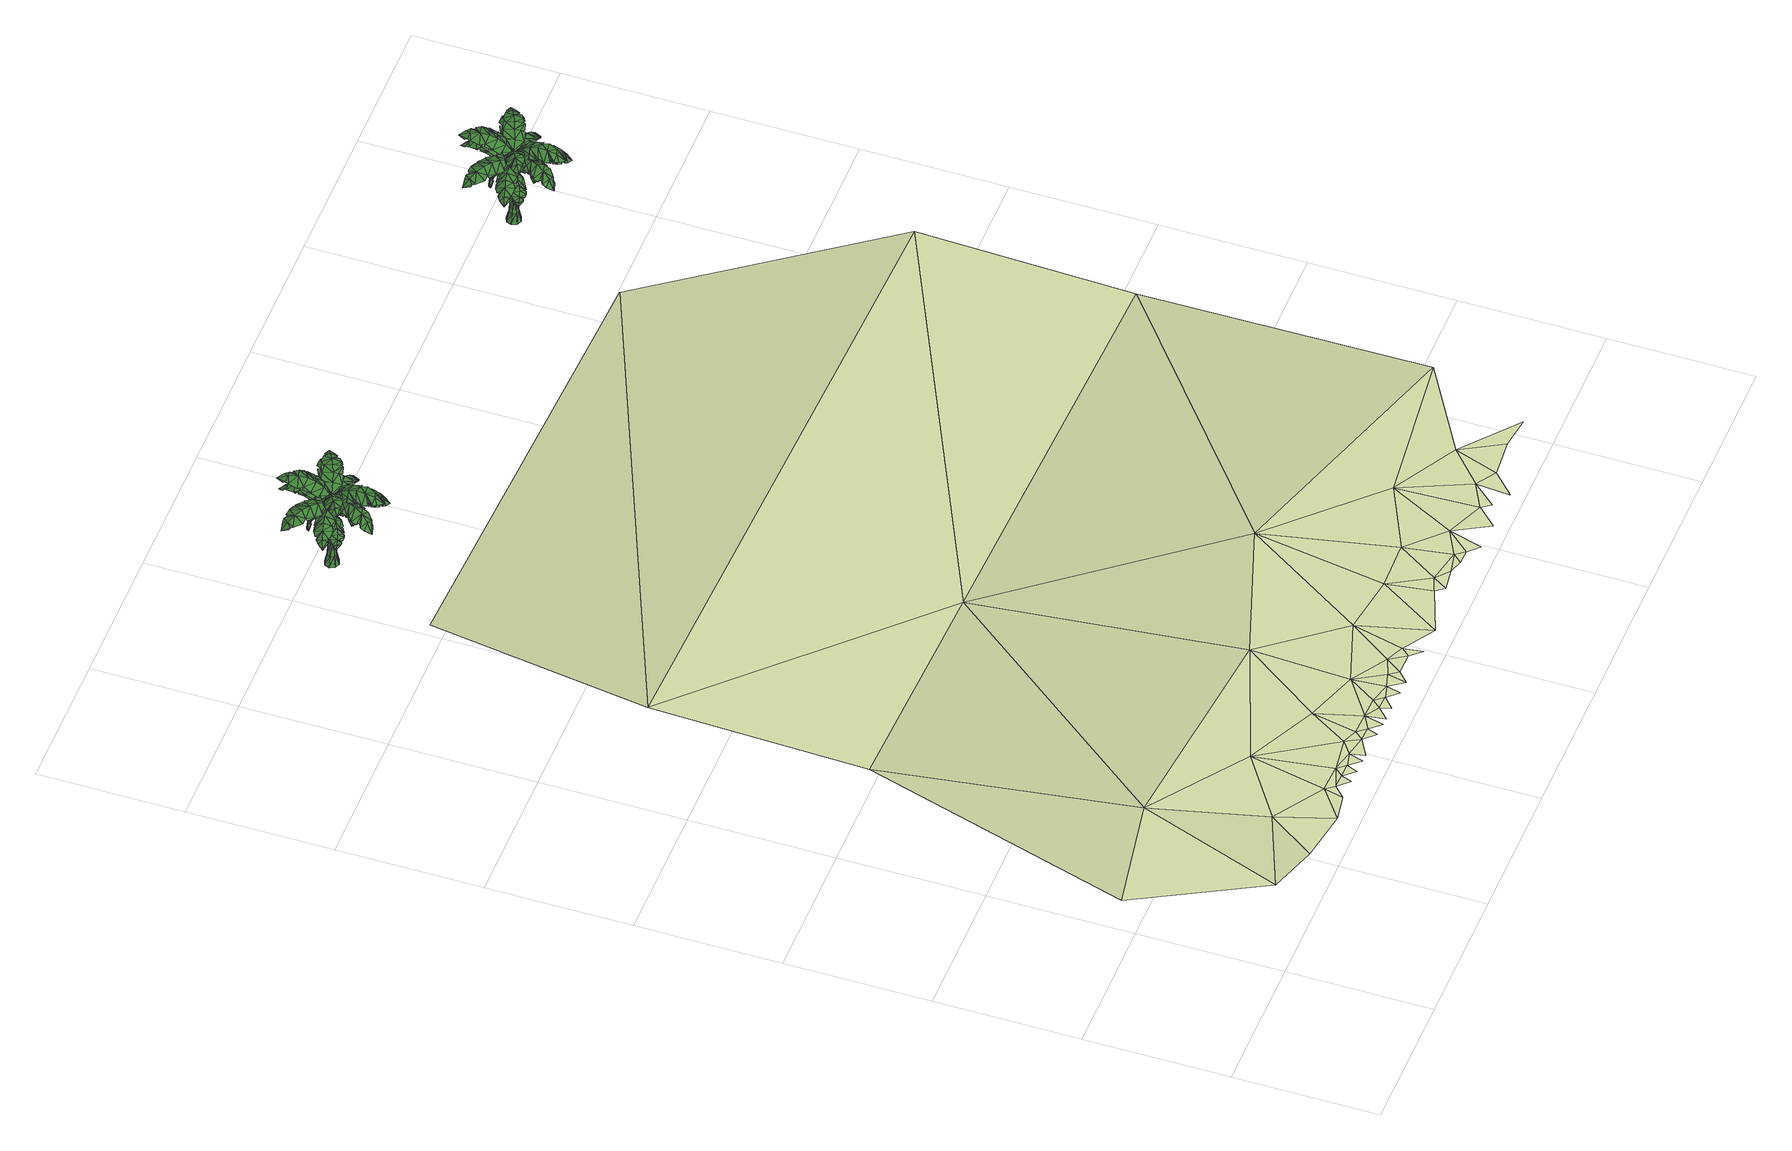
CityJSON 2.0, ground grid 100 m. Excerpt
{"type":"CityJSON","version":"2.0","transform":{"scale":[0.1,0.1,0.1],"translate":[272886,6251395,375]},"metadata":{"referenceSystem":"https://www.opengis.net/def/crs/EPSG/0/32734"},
"CityObjects":{
"tree1":{"type":"SolitaryVegetationObject","attributes":{"height":1.9,"width":0.15,"group":"standard","type":"palm","footprint":[263500.58,6242658.94],"ground_height":24.47},"geometry":[{"type":"MultiSurface","lod":"2","boundaries":[[[0,1,2]],[[2,3,4]],[[5,6,7]],[[8,0,9]],[[10,0,2]],[[9,11,5]],[[12,13,14]],[[14,15,16]],[[17,18,19]],[[20,12,21]],[[22,12,14]],[[21,23,17]],[[24,25,26]],[[26,27,28]],[[29,30,31]],[[32,24,33]],[[34,24,26]],[[33,35,29]],[[36,37,38]],[[39,40,41]],[[40,39,42]],[[43,44,45]],[[44,43,46]],[[47,48,49]],[[48,47,50]],[[51,52,53]],[[52,51,54]],[[55,56,57]],[[56,55,58]],[[59,60,61]],[[60,59,62]],[[63,64,65]],[[37,36,66]],[[64,63,67]],[[68,36,69]],[[40,70,71]],[[36,68,72]],[[73,64,74]],[[75,60,76]],[[64,73,77]],[[78,56,79]],[[60,75,80]],[[81,52,82]],[[56,78,83]],[[84,48,85]],[[52,81,86]],[[87,44,88]],[[48,84,89]],[[70,40,90]],[[44,87,91]],[[92,93,94]],[[94,95,96]],[[97,98,99]],[[100,92,101]],[[102,92,94]],[[101,103,97]],[[104,105,106]],[[106,107,108]],[[109,110,111]],[[112,104,113]],[[114,104,106]],[[113,115,109]],[[116,117,118]],[[118,119,120]],[[121,122,123]],[[124,116,125]],[[126,116,118]],[[125,127,121]],[[128,129,130]],[[130,131,132]],[[133,134,135]],[[136,128,137]],[[138,128,130]],[[137,139,133]],[[140,141,142]],[[142,143,144]],[[145,146,147]],[[148,140,149]],[[150,140,142]],[[149,151,145]],[[152,153,154]],[[154,155,156]],[[157,158,159]],[[160,152,161]],[[162,152,154]],[[161,163,157]],[[164,165,166]],[[166,167,168]],[[169,170,171]],[[172,164,173]],[[174,164,166]],[[173,175,169]],[[176,177,178]],[[178,179,180]],[[181,182,183]],[[184,176,185]],[[186,176,178]],[[185,187,181]],[[188,189,190]],[[190,191,192]],[[193,194,195]],[[196,188,197]],[[198,188,190]],[[197,199,193]],[[200,201,202]],[[201,203,204]],[[205,206,207]],[[208,209,200]],[[210,201,200]],[[209,205,211]],[[212,213,214]],[[213,215,216]],[[217,218,219]],[[220,221,212]],[[222,213,212]],[[221,217,223]],[[224,225,226]],[[225,227,228]],[[229,230,231]],[[232,233,224]],[[234,225,224]],[[233,229,235]],[[10,2,236]],[[10,236,237]],[[236,2,4]],[[236,4,238]],[[5,11,239]],[[5,239,240]],[[8,241,1]],[[8,1,0]],[[10,242,243]],[[10,243,0]],[[5,7,8]],[[5,8,9]],[[244,245,11]],[[244,11,9]],[[5,240,246]],[[5,246,247]],[[247,248,6]],[[247,6,5]],[[249,250,248]],[[249,248,247]],[[247,246,251]],[[247,251,249]],[[244,9,0]],[[244,0,243]],[[4,3,252]],[[4,252,253]],[[2,1,254]],[[2,254,3]],[[22,14,255]],[[22,255,256]],[[255,14,16]],[[255,16,257]],[[17,23,258]],[[17,258,259]],[[20,260,13]],[[20,13,12]],[[22,261,262]],[[22,262,12]],[[17,19,20]],[[17,20,21]],[[263,264,23]],[[263,23,21]],[[17,259,265]],[[17,265,266]],[[266,267,18]],[[266,18,17]],[[268,269,267]],[[268,267,266]],[[266,265,270]],[[266,270,268]],[[263,21,12]],[[263,12,262]],[[16,15,271]],[[16,271,272]],[[14,13,273]],[[14,273,15]],[[34,26,274]],[[34,274,275]],[[274,26,28]],[[274,28,276]],[[29,35,277]],[[29,277,278]],[[32,279,25]],[[32,25,24]],[[34,280,281]],[[34,281,24]],[[29,31,32]],[[29,32,33]],[[282,283,35]],[[282,35,33]],[[29,278,284]],[[29,284,285]],[[285,286,30]],[[285,30,29]],[[287,288,286]],[[287,286,285]],[[285,284,289]],[[285,289,287]],[[282,33,24]],[[282,24,281]],[[28,27,290]],[[28,290,291]],[[26,25,292]],[[26,292,27]],[[293,294,295]],[[293,295,296]],[[294,297,298]],[[294,298,295]],[[297,299,300]],[[297,300,298]],[[299,301,302]],[[299,302,300]],[[301,303,304]],[[301,304,302]],[[303,305,306]],[[303,306,304]],[[305,307,308]],[[305,308,306]],[[307,293,296]],[[307,296,308]],[[309,310,311]],[[309,311,312]],[[310,313,314]],[[310,314,311]],[[313,315,316]],[[313,316,314]],[[315,317,318]],[[315,318,316]],[[317,319,320]],[[317,320,318]],[[319,321,322]],[[319,322,320]],[[321,323,324]],[[321,324,322]],[[323,309,312]],[[323,312,324]],[[41,38,37]],[[41,37,39]],[[45,42,39]],[[45,39,43]],[[49,46,43]],[[49,43,47]],[[53,50,47]],[[53,47,51]],[[57,54,51]],[[57,51,55]],[[61,58,55]],[[61,55,59]],[[65,62,59]],[[65,59,63]],[[63,37,66]],[[63,66,67]],[[325,70,87]],[[325,87,84]],[[325,84,81]],[[325,81,78]],[[325,78,75]],[[325,75,73]],[[325,73,68]],[[325,68,70]],[[314,43,39]],[[314,39,311]],[[316,47,43]],[[316,43,314]],[[318,51,47]],[[318,47,316]],[[320,55,51]],[[320,51,318]],[[322,59,55]],[[322,55,320]],[[324,63,59]],[[324,59,322]],[[312,37,63]],[[312,63,324]],[[311,39,37]],[[311,37,312]],[[71,69,36]],[[71,36,40]],[[64,36,72]],[[64,72,74]],[[77,76,60]],[[77,60,64]],[[80,79,56]],[[80,56,60]],[[83,82,52]],[[83,52,56]],[[86,85,48]],[[86,48,52]],[[89,88,44]],[[89,44,48]],[[91,90,40]],[[91,40,44]],[[40,36,38]],[[40,38,41]],[[44,40,42]],[[44,42,45]],[[48,44,46]],[[48,46,49]],[[52,48,50]],[[52,50,53]],[[56,52,54]],[[56,54,57]],[[60,56,58]],[[60,58,61]],[[64,60,62]],[[64,62,65]],[[36,64,67]],[[36,67,66]],[[70,68,69]],[[70,69,71]],[[68,73,74]],[[68,74,72]],[[73,75,76]],[[73,76,77]],[[75,78,79]],[[75,79,80]],[[78,81,82]],[[78,82,83]],[[81,84,85]],[[81,85,86]],[[84,87,88]],[[84,88,89]],[[87,70,90]],[[87,90,91]],[[296,295,310]],[[296,310,309]],[[295,298,313]],[[295,313,310]],[[298,300,315]],[[298,315,313]],[[300,302,317]],[[300,317,315]],[[302,304,319]],[[302,319,317]],[[304,306,321]],[[304,321,319]],[[306,308,323]],[[306,323,321]],[[308,296,309]],[[308,309,323]],[[102,94,326]],[[102,326,327]],[[326,94,96]],[[326,96,328]],[[97,103,329]],[[97,329,330]],[[100,331,93]],[[100,93,92]],[[102,332,333]],[[102,333,92]],[[97,99,100]],[[97,100,101]],[[334,335,103]],[[334,103,101]],[[97,330,336]],[[97,336,337]],[[337,338,98]],[[337,98,97]],[[339,340,338]],[[339,338,337]],[[337,336,341]],[[337,341,339]],[[334,101,92]],[[334,92,333]],[[96,95,342]],[[96,342,343]],[[94,93,344]],[[94,344,95]],[[114,106,345]],[[114,345,346]],[[345,106,108]],[[345,108,347]],[[109,115,348]],[[109,348,349]],[[112,350,105]],[[112,105,104]],[[114,351,352]],[[114,352,104]],[[109,111,112]],[[109,112,113]],[[353,354,115]],[[353,115,113]],[[109,349,355]],[[109,355,356]],[[356,357,110]],[[356,110,109]],[[358,359,357]],[[358,357,356]],[[356,355,360]],[[356,360,358]],[[353,113,104]],[[353,104,352]],[[108,107,361]],[[108,361,362]],[[106,105,363]],[[106,363,107]],[[126,118,364]],[[126,364,365]],[[364,118,120]],[[364,120,366]],[[121,127,367]],[[121,367,368]],[[124,369,117]],[[124,117,116]],[[126,370,371]],[[126,371,116]],[[121,123,124]],[[121,124,125]],[[372,373,127]],[[372,127,125]],[[121,368,374]],[[121,374,375]],[[375,376,122]],[[375,122,121]],[[377,378,376]],[[377,376,375]],[[375,374,379]],[[375,379,377]],[[372,125,116]],[[372,116,371]],[[120,119,380]],[[120,380,381]],[[118,117,382]],[[118,382,119]],[[138,130,383]],[[138,383,384]],[[383,130,132]],[[383,132,385]],[[133,139,386]],[[133,386,387]],[[136,388,129]],[[136,129,128]],[[138,389,390]],[[138,390,128]],[[133,135,136]],[[133,136,137]],[[391,392,139]],[[391,139,137]],[[133,387,393]],[[133,393,394]],[[394,395,134]],[[394,134,133]],[[396,397,395]],[[396,395,394]],[[394,393,398]],[[394,398,396]],[[391,137,128]],[[391,128,390]],[[132,131,399]],[[132,399,400]],[[130,129,401]],[[130,401,131]],[[150,142,402]],[[150,402,403]],[[402,142,144]],[[402,144,404]],[[145,151,405]],[[145,405,406]],[[148,407,141]],[[148,141,140]],[[150,408,409]],[[150,409,140]],[[145,147,148]],[[145,148,149]],[[410,411,151]],[[410,151,149]],[[145,406,412]],[[145,412,413]],[[413,414,146]],[[413,146,145]],[[415,416,414]],[[415,414,413]],[[413,412,417]],[[413,417,415]],[[410,149,140]],[[410,140,409]],[[144,143,418]],[[144,418,419]],[[142,141,420]],[[142,420,143]],[[162,154,421]],[[162,421,422]],[[421,154,156]],[[421,156,423]],[[157,163,424]],[[157,424,425]],[[160,426,153]],[[160,153,152]],[[162,427,428]],[[162,428,152]],[[157,159,160]],[[157,160,161]],[[429,430,163]],[[429,163,161]],[[157,425,431]],[[157,431,432]],[[432,433,158]],[[432,158,157]],[[434,435,433]],[[434,433,432]],[[432,431,436]],[[432,436,434]],[[429,161,152]],[[429,152,428]],[[156,155,437]],[[156,437,438]],[[154,153,439]],[[154,439,155]],[[174,166,440]],[[174,440,441]],[[440,166,168]],[[440,168,442]],[[169,175,443]],[[169,443,444]],[[172,445,165]],[[172,165,164]],[[174,446,447]],[[174,447,164]],[[169,171,172]],[[169,172,173]],[[448,449,175]],[[448,175,173]],[[169,444,450]],[[169,450,451]],[[451,452,170]],[[451,170,169]],[[453,454,452]],[[453,452,451]],[[451,450,455]],[[451,455,453]],[[448,173,164]],[[448,164,447]],[[168,167,456]],[[168,456,457]],[[166,165,458]],[[166,458,167]],[[186,178,459]],[[186,459,460]],[[459,178,180]],[[459,180,461]],[[181,187,462]],[[181,462,463]],[[184,464,177]],[[184,177,176]],[[186,465,466]],[[186,466,176]],[[181,183,184]],[[181,184,185]],[[467,468,187]],[[467,187,185]],[[181,463,469]],[[181,469,470]],[[470,471,182]],[[470,182,181]],[[472,473,471]],[[472,471,470]],[[470,469,474]],[[470,474,472]],[[467,185,176]],[[467,176,466]],[[180,179,475]],[[180,475,476]],[[178,177,477]],[[178,477,179]],[[198,190,478]],[[198,478,479]],[[478,190,192]],[[478,192,480]],[[193,199,481]],[[193,481,482]],[[196,483,189]],[[196,189,188]],[[198,484,485]],[[198,485,188]],[[193,195,196]],[[193,196,197]],[[486,487,199]],[[486,199,197]],[[193,482,488]],[[193,488,489]],[[489,490,194]],[[489,194,193]],[[491,492,490]],[[491,490,489]],[[489,488,493]],[[489,493,491]],[[486,197,188]],[[486,188,485]],[[192,191,494]],[[192,494,495]],[[190,189,496]],[[190,496,191]],[[210,497,498]],[[210,498,201]],[[498,499,203]],[[498,203,201]],[[205,500,501]],[[205,501,211]],[[208,200,202]],[[208,202,502]],[[210,200,503]],[[210,503,504]],[[205,209,208]],[[205,208,206]],[[505,209,211]],[[505,211,506]],[[205,507,508]],[[205,508,500]],[[507,205,207]],[[507,207,509]],[[510,507,509]],[[510,509,511]],[[507,510,512]],[[507,512,508]],[[505,503,200]],[[505,200,209]],[[203,513,514]],[[203,514,204]],[[201,204,515]],[[201,515,202]],[[222,516,517]],[[222,517,213]],[[517,518,215]],[[517,215,213]],[[217,519,520]],[[217,520,223]],[[220,212,214]],[[220,214,521]],[[222,212,522]],[[222,522,523]],[[217,221,220]],[[217,220,218]],[[524,221,223]],[[524,223,525]],[[217,526,527]],[[217,527,519]],[[526,217,219]],[[526,219,528]],[[529,526,528]],[[529,528,530]],[[526,529,531]],[[526,531,527]],[[524,522,212]],[[524,212,221]],[[215,532,533]],[[215,533,216]],[[213,216,534]],[[213,534,214]],[[234,535,536]],[[234,536,225]],[[536,537,227]],[[536,227,225]],[[229,538,539]],[[229,539,235]],[[232,224,226]],[[232,226,540]],[[234,224,541]],[[234,541,542]],[[229,233,232]],[[229,232,230]],[[543,233,235]],[[543,235,544]],[[229,545,546]],[[229,546,538]],[[545,229,231]],[[545,231,547]],[[548,545,547]],[[548,547,549]],[[545,548,550]],[[545,550,546]],[[543,541,224]],[[543,224,233]],[[227,551,552]],[[227,552,228]],[[225,228,553]],[[225,553,226]]]}]},
"tree2":{"type":"SolitaryVegetationObject","attributes":{"height":2,"width":0.16,"group":"standard","type":"palm","footprint":[263533.25,6242658.5],"ground_height":24.47},"geometry":[{"type":"MultiSurface","lod":"2","boundaries":[[[554,555,556]],[[556,557,558]],[[559,560,561]],[[562,554,563]],[[564,554,556]],[[563,565,559]],[[566,567,568]],[[568,569,570]],[[571,572,573]],[[574,566,575]],[[576,566,568]],[[575,577,571]],[[578,579,580]],[[580,581,582]],[[583,584,585]],[[586,578,587]],[[588,578,580]],[[587,589,583]],[[590,591,592]],[[593,594,595]],[[594,593,596]],[[597,598,599]],[[598,597,600]],[[601,602,603]],[[602,601,604]],[[605,606,607]],[[606,605,608]],[[609,610,611]],[[610,609,612]],[[613,614,615]],[[614,613,616]],[[617,618,619]],[[591,590,620]],[[618,617,621]],[[622,590,623]],[[594,624,625]],[[590,622,626]],[[627,618,628]],[[629,614,630]],[[618,627,631]],[[632,610,633]],[[614,629,634]],[[635,606,636]],[[610,632,637]],[[638,602,639]],[[606,635,640]],[[641,598,642]],[[602,638,643]],[[624,594,644]],[[598,641,645]],[[646,647,648]],[[648,649,650]],[[651,652,653]],[[654,646,655]],[[656,646,648]],[[655,657,651]],[[658,659,660]],[[660,661,662]],[[663,664,665]],[[666,658,667]],[[668,658,660]],[[667,669,663]],[[670,671,672]],[[672,673,674]],[[675,676,677]],[[678,670,679]],[[680,670,672]],[[679,681,675]],[[682,683,684]],[[684,685,686]],[[687,688,689]],[[690,682,691]],[[692,682,684]],[[691,693,687]],[[694,695,696]],[[696,697,698]],[[699,700,701]],[[702,694,703]],[[704,694,696]],[[703,705,699]],[[706,707,708]],[[708,709,710]],[[711,712,713]],[[714,706,715]],[[716,706,708]],[[715,717,711]],[[718,719,720]],[[720,721,722]],[[723,724,725]],[[726,718,727]],[[728,718,720]],[[727,729,723]],[[730,731,732]],[[732,733,734]],[[735,736,737]],[[738,730,739]],[[740,730,732]],[[739,741,735]],[[742,743,744]],[[744,745,746]],[[747,748,749]],[[750,742,751]],[[752,742,744]],[[751,753,747]],[[754,755,756]],[[755,757,758]],[[759,760,761]],[[762,763,754]],[[764,755,754]],[[763,759,765]],[[766,767,768]],[[767,769,770]],[[771,772,773]],[[774,775,766]],[[776,767,766]],[[775,771,777]],[[778,779,780]],[[779,781,782]],[[783,784,785]],[[786,787,778]],[[788,779,778]],[[787,783,789]],[[564,556,790]],[[564,790,791]],[[790,556,558]],[[790,558,792]],[[559,565,793]],[[559,793,794]],[[562,795,555]],[[562,555,554]],[[564,796,797]],[[564,797,554]],[[559,561,562]],[[559,562,563]],[[798,799,565]],[[798,565,563]],[[559,794,800]],[[559,800,801]],[[801,802,560]],[[801,560,559]],[[803,804,802]],[[803,802,801]],[[801,800,805]],[[801,805,803]],[[798,563,554]],[[798,554,797]],[[558,557,806]],[[558,806,807]],[[556,555,808]],[[556,808,557]],[[576,568,809]],[[576,809,810]],[[809,568,570]],[[809,570,811]],[[571,577,812]],[[571,812,813]],[[574,814,567]],[[574,567,566]],[[576,815,816]],[[576,816,566]],[[571,573,574]],[[571,574,575]],[[817,818,577]],[[817,577,575]],[[571,813,819]],[[571,819,820]],[[820,821,572]],[[820,572,571]],[[822,823,821]],[[822,821,820]],[[820,819,824]],[[820,824,822]],[[817,575,566]],[[817,566,816]],[[570,569,825]],[[570,825,826]],[[568,567,827]],[[568,827,569]],[[588,580,828]],[[588,828,829]],[[828,580,582]],[[828,582,830]],[[583,589,831]],[[583,831,832]],[[586,833,579]],[[586,579,578]],[[588,834,835]],[[588,835,578]],[[583,585,586]],[[583,586,587]],[[836,837,589]],[[836,589,587]],[[583,832,838]],[[583,838,839]],[[839,840,584]],[[839,584,583]],[[841,842,840]],[[841,840,839]],[[839,838,843]],[[839,843,841]],[[836,587,578]],[[836,578,835]],[[582,581,844]],[[582,844,845]],[[580,579,846]],[[580,846,581]],[[847,848,849]],[[847,849,850]],[[848,851,852]],[[848,852,849]],[[851,853,854]],[[851,854,852]],[[853,855,856]],[[853,856,854]],[[855,857,858]],[[855,858,856]],[[857,859,860]],[[857,860,858]],[[859,861,862]],[[859,862,860]],[[861,847,850]],[[861,850,862]],[[863,864,865]],[[863,865,866]],[[864,867,868]],[[864,868,865]],[[867,869,870]],[[867,870,868]],[[869,871,872]],[[869,872,870]],[[871,873,874]],[[871,874,872]],[[873,875,876]],[[873,876,874]],[[875,877,878]],[[875,878,876]],[[877,863,866]],[[877,866,878]],[[595,592,591]],[[595,591,593]],[[599,596,593]],[[599,593,597]],[[603,600,597]],[[603,597,601]],[[607,604,601]],[[607,601,605]],[[611,608,605]],[[611,605,609]],[[615,612,609]],[[615,609,613]],[[619,616,613]],[[619,613,617]],[[617,591,620]],[[617,620,621]],[[879,624,641]],[[879,641,638]],[[879,638,635]],[[879,635,632]],[[879,632,629]],[[879,629,627]],[[879,627,622]],[[879,622,624]],[[868,597,593]],[[868,593,865]],[[870,601,597]],[[870,597,868]],[[872,605,601]],[[872,601,870]],[[874,609,605]],[[874,605,872]],[[876,613,609]],[[876,609,874]],[[878,617,613]],[[878,613,876]],[[866,591,617]],[[866,617,878]],[[865,593,591]],[[865,591,866]],[[625,623,590]],[[625,590,594]],[[618,590,626]],[[618,626,628]],[[631,630,614]],[[631,614,618]],[[634,633,610]],[[634,610,614]],[[637,636,606]],[[637,606,610]],[[640,639,602]],[[640,602,606]],[[643,642,598]],[[643,598,602]],[[645,644,594]],[[645,594,598]],[[594,590,592]],[[594,592,595]],[[598,594,596]],[[598,596,599]],[[602,598,600]],[[602,600,603]],[[606,602,604]],[[606,604,607]],[[610,606,608]],[[610,608,611]],[[614,610,612]],[[614,612,615]],[[618,614,616]],[[618,616,619]],[[590,618,621]],[[590,621,620]],[[624,622,623]],[[624,623,625]],[[622,627,628]],[[622,628,626]],[[627,629,630]],[[627,630,631]],[[629,632,633]],[[629,633,634]],[[632,635,636]],[[632,636,637]],[[635,638,639]],[[635,639,640]],[[638,641,642]],[[638,642,643]],[[641,624,644]],[[641,644,645]],[[850,849,864]],[[850,864,863]],[[849,852,867]],[[849,867,864]],[[852,854,869]],[[852,869,867]],[[854,856,871]],[[854,871,869]],[[856,858,873]],[[856,873,871]],[[858,860,875]],[[858,875,873]],[[860,862,877]],[[860,877,875]],[[862,850,863]],[[862,863,877]],[[656,648,880]],[[656,880,881]],[[880,648,650]],[[880,650,882]],[[651,657,883]],[[651,883,884]],[[654,885,647]],[[654,647,646]],[[656,886,887]],[[656,887,646]],[[651,653,654]],[[651,654,655]],[[888,889,657]],[[888,657,655]],[[651,884,890]],[[651,890,891]],[[891,892,652]],[[891,652,651]],[[893,894,892]],[[893,892,891]],[[891,890,895]],[[891,895,893]],[[888,655,646]],[[888,646,887]],[[650,649,896]],[[650,896,897]],[[648,647,898]],[[648,898,649]],[[668,660,899]],[[668,899,900]],[[899,660,662]],[[899,662,901]],[[663,669,902]],[[663,902,903]],[[666,904,659]],[[666,659,658]],[[668,905,906]],[[668,906,658]],[[663,665,666]],[[663,666,667]],[[907,908,669]],[[907,669,667]],[[663,903,909]],[[663,909,910]],[[910,911,664]],[[910,664,663]],[[912,913,911]],[[912,911,910]],[[910,909,914]],[[910,914,912]],[[907,667,658]],[[907,658,906]],[[662,661,915]],[[662,915,916]],[[660,659,917]],[[660,917,661]],[[680,672,918]],[[680,918,919]],[[918,672,674]],[[918,674,920]],[[675,681,921]],[[675,921,922]],[[678,923,671]],[[678,671,670]],[[680,924,925]],[[680,925,670]],[[675,677,678]],[[675,678,679]],[[926,927,681]],[[926,681,679]],[[675,922,928]],[[675,928,929]],[[929,930,676]],[[929,676,675]],[[931,932,930]],[[931,930,929]],[[929,928,933]],[[929,933,931]],[[926,679,670]],[[926,670,925]],[[674,673,934]],[[674,934,935]],[[672,671,936]],[[672,936,673]],[[692,684,937]],[[692,937,938]],[[937,684,686]],[[937,686,939]],[[687,693,940]],[[687,940,941]],[[690,942,683]],[[690,683,682]],[[692,943,944]],[[692,944,682]],[[687,689,690]],[[687,690,691]],[[945,946,693]],[[945,693,691]],[[687,941,947]],[[687,947,948]],[[948,949,688]],[[948,688,687]],[[950,951,949]],[[950,949,948]],[[948,947,952]],[[948,952,950]],[[945,691,682]],[[945,682,944]],[[686,685,953]],[[686,953,954]],[[684,683,955]],[[684,955,685]],[[704,696,956]],[[704,956,957]],[[956,696,698]],[[956,698,958]],[[699,705,959]],[[699,959,960]],[[702,961,695]],[[702,695,694]],[[704,962,963]],[[704,963,694]],[[699,701,702]],[[699,702,703]],[[964,965,705]],[[964,705,703]],[[699,960,966]],[[699,966,967]],[[967,968,700]],[[967,700,699]],[[969,970,968]],[[969,968,967]],[[967,966,971]],[[967,971,969]],[[964,703,694]],[[964,694,963]],[[698,697,972]],[[698,972,973]],[[696,695,974]],[[696,974,697]],[[716,708,975]],[[716,975,976]],[[975,708,710]],[[975,710,977]],[[711,717,978]],[[711,978,979]],[[714,980,707]],[[714,707,706]],[[716,981,982]],[[716,982,706]],[[711,713,714]],[[711,714,715]],[[983,984,717]],[[983,717,715]],[[711,979,985]],[[711,985,986]],[[986,987,712]],[[986,712,711]],[[988,989,987]],[[988,987,986]],[[986,985,990]],[[986,990,988]],[[983,715,706]],[[983,706,982]],[[710,709,991]],[[710,991,992]],[[708,707,993]],[[708,993,709]],[[728,720,994]],[[728,994,995]],[[994,720,722]],[[994,722,996]],[[723,729,997]],[[723,997,998]],[[726,999,719]],[[726,719,718]],[[728,1000,1001]],[[728,1001,718]],[[723,725,726]],[[723,726,727]],[[1002,1003,729]],[[1002,729,727]],[[723,998,1004]],[[723,1004,1005]],[[1005,1006,724]],[[1005,724,723]],[[1007,1008,1006]],[[1007,1006,1005]],[[1005,1004,1009]],[[1005,1009,1007]],[[1002,727,718]],[[1002,718,1001]],[[722,721,1010]],[[722,1010,1011]],[[720,719,1012]],[[720,1012,721]],[[740,732,1013]],[[740,1013,1014]],[[1013,732,734]],[[1013,734,1015]],[[735,741,1016]],[[735,1016,1017]],[[738,1018,731]],[[738,731,730]],[[740,1019,1020]],[[740,1020,730]],[[735,737,738]],[[735,738,739]],[[1021,1022,741]],[[1021,741,739]],[[735,1017,1023]],[[735,1023,1024]],[[1024,1025,736]],[[1024,736,735]],[[1026,1027,1025]],[[1026,1025,1024]],[[1024,1023,1028]],[[1024,1028,1026]],[[1021,739,730]],[[1021,730,1020]],[[734,733,1029]],[[734,1029,1030]],[[732,731,1031]],[[732,1031,733]],[[752,744,1032]],[[752,1032,1033]],[[1032,744,746]],[[1032,746,1034]],[[747,753,1035]],[[747,1035,1036]],[[750,1037,743]],[[750,743,742]],[[752,1038,1039]],[[752,1039,742]],[[747,749,750]],[[747,750,751]],[[1040,1041,753]],[[1040,753,751]],[[747,1036,1042]],[[747,1042,1043]],[[1043,1044,748]],[[1043,748,747]],[[1045,1046,1044]],[[1045,1044,1043]],[[1043,1042,1047]],[[1043,1047,1045]],[[1040,751,742]],[[1040,742,1039]],[[746,745,1048]],[[746,1048,1049]],[[744,743,1050]],[[744,1050,745]],[[764,1051,1052]],[[764,1052,755]],[[1052,1053,757]],[[1052,757,755]],[[759,1054,1055]],[[759,1055,765]],[[762,754,756]],[[762,756,1056]],[[764,754,1057]],[[764,1057,1058]],[[759,763,762]],[[759,762,760]],[[1059,763,765]],[[1059,765,1060]],[[759,1061,1062]],[[759,1062,1054]],[[1061,759,761]],[[1061,761,1063]],[[1064,1061,1063]],[[1064,1063,1065]],[[1061,1064,1066]],[[1061,1066,1062]],[[1059,1057,754]],[[1059,754,763]],[[757,1067,1068]],[[757,1068,758]],[[755,758,1069]],[[755,1069,756]],[[776,1070,1071]],[[776,1071,767]],[[1071,1072,769]],[[1071,769,767]],[[771,1073,1074]],[[771,1074,777]],[[774,766,768]],[[774,768,1075]],[[776,766,1076]],[[776,1076,1077]],[[771,775,774]],[[771,774,772]],[[1078,775,777]],[[1078,777,1079]],[[771,1080,1081]],[[771,1081,1073]],[[1080,771,773]],[[1080,773,1082]],[[1083,1080,1082]],[[1083,1082,1084]],[[1080,1083,1085]],[[1080,1085,1081]],[[1078,1076,766]],[[1078,766,775]],[[769,1086,1087]],[[769,1087,770]],[[767,770,1088]],[[767,1088,768]],[[788,1089,1090]],[[788,1090,779]],[[1090,1091,781]],[[1090,781,779]],[[783,1092,1093]],[[783,1093,789]],[[786,778,780]],[[786,780,1094]],[[788,778,1095]],[[788,1095,1096]],[[783,787,786]],[[783,786,784]],[[1097,787,789]],[[1097,789,1098]],[[783,1099,1100]],[[783,1100,1092]],[[1099,783,785]],[[1099,785,1101]],[[1102,1099,1101]],[[1102,1101,1103]],[[1099,1102,1104]],[[1099,1104,1100]],[[1097,1095,778]],[[1097,778,787]],[[781,1105,1106]],[[781,1106,782]],[[779,782,1107]],[[779,1107,780]]]}]},
"landuse1":{"type":"LandUse","attributes":{"leisure":"sports_centre","name":"Trafalgar Swimming Baths"},"geometry":[{"type":"MultiSurface","lod":"1","boundaries":[[[1108,1109,1110]],[[1110,1111,1112]],[[1108,1110,1112]],[[1112,1111,1113]],[[1114,1109,1108]],[[1113,1115,1112]],[[1116,1115,1113]],[[1112,1117,1108]],[[1115,1116,1118]],[[1112,1115,1117]],[[1115,1118,1119]],[[1120,1118,1121]],[[1119,1118,1120]],[[1119,1117,1115]],[[1122,1123,1120]],[[1119,1120,1123]],[[1119,1123,1124]],[[1124,1123,1125]],[[1119,1126,1117]],[[1119,1124,1126]],[[1127,1128,1124]],[[1124,1128,1126]],[[1129,1108,1117]],[[1117,1126,1130]],[[1131,1126,1128]],[[1132,1128,1133]],[[1128,1132,1131]],[[1134,1114,1108]],[[1131,1130,1126]],[[1135,1131,1132]],[[1135,1132,1136]],[[1130,1131,1135]],[[1137,1138,1135]],[[1117,1130,1129]],[[1139,1135,1138]],[[1140,1138,1141]],[[1135,1142,1130]],[[1139,1138,1140]],[[1142,1135,1139]],[[1139,1140,1143]],[[1140,1144,1143]],[[1108,1129,1134]],[[1139,1143,1142]],[[1129,1130,1142]],[[1145,1146,1143]],[[1143,1146,1142]],[[1146,1145,1147]],[[1142,1146,1148]],[[1148,1146,1147]],[[1148,1147,1149]],[[1142,1148,1150]],[[1150,1129,1142]],[[1148,1149,1151]],[[1151,1149,1152]],[[1148,1151,1150]],[[1151,1153,1150]],[[1154,1150,1153]],[[1155,1129,1150]],[[1156,1154,1153]],[[1155,1134,1129]],[[1156,1157,1158]],[[1154,1156,1158]],[[1150,1154,1155]],[[1158,1157,1159]],[[1154,1158,1160]],[[1158,1159,1161]],[[1162,1161,1159]],[[1158,1161,1160]],[[1154,1160,1155]],[[1163,1161,1162]],[[1164,1165,1166]],[[1161,1163,1167]],[[1167,1160,1161]],[[1168,1167,1163]],[[1160,1169,1155]],[[1169,1160,1167]],[[1170,1171,1167]],[[1167,1171,1169]],[[1172,1171,1173]],[[1169,1171,1172]],[[1174,1175,1172]],[[1176,1134,1155]],[[1172,1177,1169]],[[1177,1172,1175]],[[1155,1169,1178]],[[1175,1179,1177]],[[1180,1177,1179]],[[1169,1177,1178]],[[1166,1165,1181]],[[1155,1178,1176]]]}]},
"landuse2":{"type":"LandUse","attributes":{"leisure":"swimming_pool"},"geometry":[{"type":"MultiSurface","lod":"1","boundaries":[[[1114,1134,1165]],[[1181,1165,1134]],[[1181,1134,1176]]]}]}
},
"vertices":[
[1341,6743,642],[1393,6693,603],[1367,6797,613],[1407,6762,587],[1391,6852,560],[1280,6639,642],[1294,6577,592],[1345,6616,604],[1352,6656,620],[1312,6691,652],[1299,6758,632],[1212,6683,621],[1395,6770,698],[1471,6752,684],[1400,6824,663],[1455,6813,656],[1409,6876,606],[1395,6655,712],[1449,6606,684],[1469,6665,695],[1450,6703,701],[1393,6714,714],[1358,6760,677],[1327,6653,669],[1474,6731,606],[1546,6755,588],[1449,6789,591],[1502,6807,581],[1426,6852,555],[1525,6632,581],[1589,6624,538],[1583,6679,569],[1552,6700,586],[1499,6679,603],[1442,6712,584],[1460,6612,541],[1437,6911,549],[1427,6901,456],[1438,6926,541],[1409,6908,456],[1409,6922,549],[1419,6934,541],[1400,6934,541],[1392,6901,456],[1382,6911,549],[1380,6926,541],[1367,6912,541],[1385,6883,456],[1371,6883,549],[1359,6893,541],[1359,6874,541],[1392,6866,456],[1382,6856,549],[1367,6854,541],[1380,6841,541],[1409,6859,456],[1409,6845,549],[1400,6833,541],[1419,6833,541],[1427,6866,456],[1437,6856,549],[1438,6841,541],[1452,6854,541],[1434,6883,456],[1448,6883,549],[1460,6874,541],[1452,6912,541],[1460,6893,541],[1432,6906,606],[1432,6920,598],[1409,6915,606],[1419,6925,598],[1446,6906,598],[1441,6883,606],[1451,6893,598],[1432,6861,606],[1446,6860,598],[1451,6874,598],[1409,6852,606],[1419,6842,598],[1432,6847,598],[1387,6861,606],[1386,6847,598],[1400,6842,598],[1378,6883,606],[1367,6874,598],[1373,6860,598],[1387,6906,606],[1373,6906,598],[1367,6893,598],[1400,6925,598],[1386,6920,598],[1551,6940,639],[1531,7015,623],[1497,6918,611],[1481,6972,602],[1441,6900,560],[1654,6992,639],[1670,7061,605],[1610,7053,623],[1585,7020,633],[1603,6965,648],[1574,6910,617],[1682,6930,596],[1329,6859,704],[1343,6793,696],[1366,6874,666],[1379,6826,662],[1401,6882,610],[1244,6816,734],[1223,6754,718],[1277,6762,718],[1300,6791,717],[1288,6840,727],[1304,6883,688],[1210,6865,698],[1567,6872,589],[1578,6932,552],[1509,6876,581],[1517,6921,557],[1444,6879,554],[1666,6858,555],[1695,6892,501],[1653,6920,527],[1624,6911,551],[1619,6866,580],[1565,6833,578],[1648,6789,539],[1378,6975,722],[1302,6987,691],[1391,6929,675],[1336,6935,655],[1405,6889,607],[1355,7088,757],[1300,7137,724],[1287,7073,718],[1310,7036,722],[1366,7028,749],[1418,6994,713],[1432,7107,735],[1508,6911,704],[1497,6984,693],[1461,6896,667],[1451,6949,661],[1417,6886,610],[1607,6953,725],[1632,7019,702],[1573,7014,708],[1546,6984,711],[1557,6930,724],[1532,6882,685],[1637,6895,685],[1415,7025,632],[1346,7036,618],[1413,6972,606],[1362,6979,598],[1408,6919,560],[1411,7130,632],[1360,7169,601],[1344,7116,618],[1362,7083,627],[1414,7077,640],[1449,7033,612],[1473,7130,593],[1276,6982,602],[1227,6934,562],[1327,6944,588],[1291,6908,562],[1383,6906,552],[1190,7054,576],[1138,7044,518],[1163,6991,543],[1197,6981,566],[1231,7018,598],[1299,7017,591],[1246,7108,557],[1474,7043,574],[1412,7071,533],[1449,6983,571],[1404,7004,545],[1424,6914,549],[1519,7138,527],[1491,7175,464],[1449,7143,498],[1450,7112,527],[1497,7094,559],[1513,7027,562],[1584,7095,510],[1253,6871,572],[1256,6803,554],[1310,6875,570],[1313,6826,560],[1375,6878,550],[1161,6856,531],[1144,6805,487],[1186,6794,522],[1209,6814,544],[1203,6864,559],[1250,6904,552],[1169,6919,497],[1323,6821,416],[1352,6842,440],[1299,6866,401],[1391,6873,456],[1334,6875,431],[1288,6800,350],[1274,6849,351],[1273,6833,312],[1286,6842,376],[1301,6806,386],[1344,6804,404],[1334,6774,337],[1417,6999,412],[1414,6959,438],[1468,6982,387],[1409,6904,456],[1452,6947,422],[1417,7044,338],[1466,7016,331],[1448,7031,291],[1456,7012,361],[1418,7028,379],[1386,6996,404],[1359,7030,332],[1512,6816,409],[1476,6840,437],[1469,6778,383],[1427,6873,456],[1445,6811,420],[1554,6793,330],[1502,6762,323],[1526,6771,279],[1504,6774,354],[1538,6800,374],[1526,6847,400],[1571,6854,324],[1301,6830,596],[1269,6779,622],[1364,6860,560],[1206,6647,610],[1226,6633,616],[1367,6646,608],[1267,6768,625],[1236,6723,629],[1243,6710,631],[1227,6708,626],[1204,6620,602],[1247,6589,613],[1275,6570,590],[1211,6541,560],[1266,6558,576],[1200,6592,584],[1424,6770,571],[1410,6833,552],[1419,6744,581],[1337,6815,627],[1328,6761,657],[1383,6867,599],[1342,6620,667],[1362,6620,679],[1471,6701,696],[1330,6751,662],[1325,6699,671],[1336,6693,678],[1325,6682,670],[1355,6596,665],[1400,6594,691],[1438,6591,680],[1409,6531,648],[1440,6575,669],[1370,6570,656],[1470,6827,641],[1435,6868,607],[1474,6804,657],[1392,6763,555],[1412,6705,565],[1406,6836,546],[1487,6592,527],[1507,6597,538],[1570,6709,581],[1420,6696,566],[1439,6648,557],[1452,6646,561],[1446,6634,551],[1508,6578,518],[1553,6590,541],[1586,6607,530],[1581,6554,480],[1594,6599,514],[1532,6566,500],[1506,6829,572],[1453,6858,554],[1523,6808,579],[1445,6919,6],[1409,6933,6],[1409,6915,86],[1432,6906,86],[1374,6919,6],[1387,6906,86],[1360,6883,6],[1377,6883,86],[1374,6848,6],[1387,6861,86],[1409,6834,6],[1409,6851,86],[1445,6848,6],[1432,6861,86],[1459,6883,6],[1441,6883,86],[1426,6900,205],[1409,6907,205],[1409,6903,367],[1423,6897,367],[1392,6900,205],[1395,6897,367],[1385,6883,205],[1390,6883,367],[1392,6866,205],[1395,6869,367],[1409,6859,205],[1409,6864,367],[1426,6866,205],[1423,6869,367],[1433,6883,205],[1429,6883,367],[1409,6883,606],[1529,6864,574],[1585,6882,597],[1459,6881,552],[1704,6959,590],[1697,6977,602],[1578,7038,628],[1594,6889,601],[1643,6908,603],[1644,6921,609],[1658,6916,601],[1719,6980,585],[1703,7023,611],[1689,7058,599],[1751,7057,560],[1700,7067,587],[1735,7005,573],[1461,6978,590],[1436,6927,560],[1481,6993,602],[1330,6916,637],[1290,6904,671],[1384,6898,605],[1190,6840,701],[1199,6826,711],[1305,6774,713],[1284,6899,677],[1243,6884,692],[1244,6874,699],[1231,6877,694],[1177,6821,703],[1197,6788,726],[1207,6757,717],[1146,6754,699],[1194,6747,710],[1161,6799,700],[1392,6819,648],[1406,6859,612],[1379,6808,664],[1500,6813,565],[1555,6803,571],[1447,6854,552],[1674,6797,520],[1680,6817,524],[1624,6927,541],[1566,6805,570],[1611,6795,558],[1619,6805,558],[1625,6792,551],[1693,6805,506],[1706,6849,514],[1706,6879,495],[1740,6838,454],[1715,6877,479],[1711,6812,485],[1500,6933,547],[1451,6901,545],[1525,6937,549],[1460,6953,659],[1453,7002,702],[1430,6902,609],[1412,7140,734],[1389,7135,741],[1291,7036,712],[1447,7011,708],[1442,7062,728],[1428,7065,733],[1439,7079,730],[1396,7162,733],[1344,7153,747],[1309,7155,727],[1335,7226,714],[1306,7173,718],[1378,7189,725],[1327,6923,635],[1377,6893,602],[1315,6942,653],[1495,6846,634],[1544,6857,666],[1434,6868,604],[1661,6921,685],[1653,6938,696],[1541,7003,707],[1551,6862,672],[1598,6877,683],[1599,6888,690],[1613,6883,684],[1677,6941,685],[1660,6980,709],[1650,7015,699],[1715,7012,673],[1664,7023,690],[1695,6964,678],[1435,6957,647],[1413,6912,611],[1452,6969,663],[1470,6979,572],[1476,7031,594],[1430,6927,553],[1457,7159,587],[1439,7160,598],[1344,7084,622],[1473,7041,597],[1476,7089,599],[1466,7095,605],[1475,7104,597],[1445,7179,583],[1404,7182,606],[1369,7183,596],[1393,7234,560],[1366,7196,584],[1430,7202,572],[1350,6965,587],[1383,6925,560],[1345,6987,598],[1371,6999,571],[1325,7040,582],[1394,6931,550],[1215,7118,539],[1198,7102,544],[1187,6967,555],[1315,7044,582],[1278,7081,574],[1265,7076,575],[1266,7092,568],[1192,7123,526],[1154,7089,535],[1135,7062,513],[1125,7122,473],[1128,7070,497],[1170,7128,504],[1299,6889,550],[1362,6890,542],[1273,6900,554],[1512,6950,554],[1541,7006,554],[1451,6909,546],[1584,7123,486],[1565,7136,491],[1433,7117,516],[1543,7018,552],[1568,7060,535],[1560,7072,534],[1574,7073,525],[1582,7144,470],[1540,7173,477],[1508,7181,456],[1560,7200,408],[1512,7188,439],[1579,7163,444],[1386,6990,536],[1403,6928,538],[1390,7017,536],[1311,6932,539],[1255,6932,537],[1369,6900,541],[1147,6902,480],[1144,6883,489],[1212,6797,539],[1245,6928,536],[1202,6926,519],[1196,6915,522],[1190,6923,511],[1132,6888,468],[1125,6846,487],[1132,6814,477],[1098,6834,425],[1126,6810,461],[1118,6872,449],[1331,6816,555],[1373,6854,548],[1308,6808,556],[1365,6793,399],[1391,6816,424],[1402,6859,448],[1309,6786,318],[1322,6779,315],[1281,6855,373],[1344,6779,365],[1359,6792,394],[1336,6782,363],[1341,6777,354],[1283,6801,306],[1313,6783,301],[1275,6825,301],[1288,6810,256],[1276,6828,288],[1306,6791,281],[1380,6887,451],[1340,6890,435],[1325,6884,426],[1360,6989,402],[1362,6950,429],[1390,6907,451],[1385,7040,308],[1368,7036,307],[1469,7005,356],[1359,7017,364],[1363,6995,396],[1368,7022,361],[1359,7022,352],[1414,7048,290],[1377,7040,289],[1439,7035,280],[1409,7038,234],[1438,7033,266],[1385,7039,267],[1428,6902,448],[1459,6931,426],[1466,6947,414],[1532,6875,398],[1495,6894,427],[1441,6890,450],[1567,6825,298],[1572,6843,297],[1491,6765,349],[1559,6861,358],[1536,6870,392],[1558,6850,354],[1564,6859,345],[1559,6793,279],[1571,6833,278],[1535,6777,268],[1553,6803,218],[1532,6780,253],[1566,6826,254],[1416,6857,447],[1426,6813,423],[1438,6798,411],
[4608,6699,642],[4660,6649,603],[4634,6753,613],[4674,6717,587],[4658,6808,560],[4547,6595,642],[4561,6533,592],[4612,6571,604],[4619,6612,620],[4579,6646,652],[4566,6714,632],[4479,6638,621],[4662,6726,698],[4738,6708,684],[4667,6780,663],[4722,6769,656],[4675,6831,606],[4662,6611,712],[4716,6562,684],[4736,6621,695],[4717,6659,701],[4660,6670,714],[4625,6716,677],[4594,6609,669],[4740,6687,606],[4813,6711,588],[4716,6744,591],[4769,6763,581],[4693,6808,555],[4792,6588,581],[4856,6580,538],[4850,6635,569],[4819,6656,586],[4766,6635,603],[4709,6668,584],[4727,6567,541],[4704,6866,549],[4694,6856,456],[4705,6881,541],[4676,6864,456],[4676,6878,549],[4686,6890,541],[4667,6890,541],[4659,6856,456],[4649,6866,549],[4647,6881,541],[4634,6868,541],[4652,6839,456],[4638,6839,549],[4626,6849,541],[4626,6830,541],[4659,6822,456],[4649,6812,549],[4634,6810,541],[4647,6797,541],[4676,6815,456],[4676,6800,549],[4667,6789,541],[4686,6789,541],[4694,6822,456],[4704,6812,549],[4705,6797,541],[4719,6810,541],[4701,6839,456],[4715,6839,549],[4727,6830,541],[4719,6868,541],[4727,6849,541],[4699,6861,606],[4699,6875,598],[4676,6871,606],[4686,6881,598],[4713,6862,598],[4708,6839,606],[4718,6848,598],[4699,6817,606],[4713,6816,598],[4718,6830,598],[4676,6807,606],[4686,6797,598],[4699,6803,598],[4654,6817,606],[4653,6803,598],[4667,6797,598],[4645,6839,606],[4634,6830,598],[4640,6816,598],[4654,6861,606],[4640,6862,598],[4634,6848,598],[4667,6881,598],[4653,6875,598],[4818,6896,639],[4798,6971,623],[4764,6874,611],[4748,6928,602],[4708,6855,560],[4921,6948,639],[4937,7017,605],[4877,7009,623],[4852,6976,633],[4870,6920,648],[4841,6866,617],[4949,6886,596],[4596,6815,704],[4610,6749,696],[4633,6829,666],[4646,6782,662],[4668,6838,610],[4511,6772,734],[4490,6710,718],[4544,6718,718],[4567,6747,717],[4555,6796,727],[4571,6838,688],[4477,6821,698],[4834,6827,589],[4845,6888,552],[4776,6832,581],[4784,6877,557],[4711,6834,554],[4932,6814,555],[4962,6847,501],[4920,6876,527],[4891,6867,551],[4886,6821,580],[4832,6789,578],[4915,6745,539],[4645,6931,722],[4569,6943,691],[4658,6884,675],[4603,6890,655],[4672,6845,607],[4622,7043,757],[4567,7093,724],[4554,7028,718],[4577,6991,722],[4633,6984,749],[4685,6950,713],[4699,7063,735],[4775,6867,704],[4763,6940,693],[4728,6852,667],[4718,6905,661],[4684,6842,610],[4874,6908,725],[4899,6974,702],[4840,6970,708],[4813,6940,711],[4824,6885,724],[4799,6838,685],[4904,6851,685],[4682,6980,632],[4613,6992,618],[4680,6928,606],[4629,6935,598],[4675,6875,560],[4678,7085,632],[4627,7124,601],[4611,7072,618],[4629,7039,627],[4681,7033,640],[4716,6989,612],[4740,7085,593],[4543,6937,602],[4494,6890,562],[4594,6900,588],[4558,6864,562],[4650,6861,552],[4457,7009,576],[4405,6999,518],[4430,6946,543],[4464,6937,566],[4498,6974,598],[4566,6973,591],[4513,7064,557],[4741,6998,574],[4679,7027,533],[4716,6939,571],[4671,6960,545],[4691,6870,549],[4786,7093,527],[4758,7131,464],[4716,7098,498],[4717,7068,527],[4764,7050,559],[4780,6983,562],[4851,7050,510],[4520,6827,572],[4523,6759,554],[4577,6831,570],[4580,6782,560],[4642,6834,550],[4428,6812,531],[4411,6761,487],[4453,6750,522],[4476,6770,544],[4470,6820,559],[4517,6859,552],[4436,6874,497],[4590,6776,416],[4619,6798,440],[4566,6822,401],[4658,6828,456],[4601,6831,431],[4555,6755,350],[4541,6805,351],[4540,6788,312],[4553,6798,376],[4568,6762,386],[4611,6760,404],[4601,6729,337],[4684,6955,412],[4681,6915,438],[4735,6937,387],[4676,6860,456],[4719,6903,422],[4684,7000,338],[4733,6972,331],[4715,6986,291],[4722,6967,361],[4685,6984,379],[4653,6952,404],[4626,6986,332],[4779,6772,409],[4743,6796,437],[4736,6734,383],[4694,6829,456],[4712,6767,420],[4821,6749,330],[4769,6717,323],[4793,6727,279],[4771,6730,354],[4805,6756,374],[4793,6803,400],[4838,6810,324],[4568,6785,596],[4536,6735,622],[4631,6815,560],[4473,6602,610],[4493,6589,616],[4634,6601,608],[4534,6723,625],[4503,6678,629],[4510,6666,631],[4494,6664,626],[4471,6576,602],[4514,6545,613],[4542,6526,590],[4478,6497,560],[4533,6513,576],[4467,6548,584],[4691,6726,571],[4677,6788,552],[4686,6699,581],[4604,6771,627],[4595,6717,657],[4650,6823,599],[4609,6575,667],[4629,6575,679],[4737,6657,696],[4597,6706,662],[4592,6654,671],[4603,6649,678],[4592,6638,670],[4622,6552,665],[4667,6550,691],[4705,6546,680],[4675,6487,648],[4707,6530,669],[4637,6525,656],[4737,6783,641],[4702,6824,607],[4741,6760,657],[4659,6719,555],[4679,6660,565],[4673,6791,546],[4754,6547,527],[4774,6553,538],[4837,6665,581],[4687,6651,566],[4706,6603,557],[4719,6602,561],[4713,6590,551],[4775,6534,518],[4820,6546,541],[4853,6563,530],[4848,6510,480],[4861,6554,514],[4799,6522,500],[4773,6785,572],[4719,6814,554],[4790,6763,579],[4712,6874,6],[4676,6889,6],[4676,6871,86],[4699,6862,86],[4641,6874,6],[4654,6862,86],[4627,6839,6],[4644,6839,86],[4641,6804,6],[4654,6816,86],[4676,6789,6],[4676,6807,86],[4712,6804,6],[4699,6816,86],[4726,6839,6],[4708,6839,86],[4693,6856,205],[4676,6863,205],[4676,6859,367],[4690,6853,367],[4659,6856,205],[4662,6853,367],[4652,6839,205],[4657,6839,367],[4659,6822,205],[4662,6825,367],[4676,6815,205],[4676,6819,367],[4693,6822,205],[4690,6825,367],[4700,6839,205],[4696,6839,367],[4676,6839,606],[4796,6820,574],[4852,6838,597],[4726,6836,552],[4971,6914,590],[4964,6933,602],[4845,6994,628],[4861,6845,601],[4910,6864,603],[4911,6876,609],[4925,6872,601],[4986,6936,585],[4970,6979,611],[4955,7013,599],[5018,7013,560],[4967,7023,587],[5002,6961,573],[4728,6934,590],[4703,6882,560],[4747,6949,602],[4597,6871,637],[4557,6860,671],[4651,6854,605],[4457,6796,701],[4466,6781,711],[4572,6730,713],[4550,6855,677],[4510,6840,692],[4511,6829,699],[4498,6833,694],[4444,6777,703],[4464,6743,726],[4474,6712,717],[4413,6710,699],[4461,6703,710],[4428,6755,700],[4659,6775,648],[4673,6815,612],[4646,6764,664],[4767,6768,565],[4822,6759,571],[4714,6810,552],[4941,6753,520],[4947,6773,524],[4891,6883,541],[4833,6760,570],[4878,6750,558],[4886,6760,558],[4892,6748,551],[4960,6760,506],[4973,6805,514],[4973,6835,495],[5007,6794,454],[4982,6833,479],[4978,6768,485],[4767,6888,547],[4718,6857,545],[4792,6892,549],[4727,6909,659],[4720,6958,702],[4697,6858,609],[4679,7096,734],[4656,7091,741],[4558,6992,712],[4714,6967,708],[4709,7017,728],[4695,7021,733],[4706,7034,730],[4663,7118,733],[4611,7109,747],[4576,7110,727],[4602,7181,714],[4573,7129,718],[4645,7145,725],[4594,6878,635],[4644,6849,602],[4582,6897,653],[4762,6801,634],[4811,6812,666],[4701,6823,604],[4928,6876,685],[4920,6894,696],[4808,6958,707],[4818,6818,672],[4865,6832,683],[4866,6844,690],[4880,6839,684],[4944,6896,685],[4927,6936,709],[4917,6970,699],[4982,6968,673],[4931,6979,690],[4962,6920,678],[4702,6913,647],[4680,6868,611],[4719,6925,663],[4737,6935,572],[4743,6987,594],[4697,6883,553],[4724,7115,587],[4706,7115,598],[4611,7040,622],[4740,6997,597],[4743,7045,599],[4733,7050,605],[4742,7060,597],[4712,7135,583],[4671,7138,606],[4636,7139,596],[4660,7190,560],[4633,7152,584],[4697,7157,572],[4617,6920,587],[4650,6881,560],[4612,6942,598],[4638,6954,571],[4592,6996,582],[4661,6886,550],[4482,7073,539],[4465,7058,544],[4454,6923,555],[4582,7000,582],[4545,7037,574],[4532,7032,575],[4533,7047,568],[4459,7078,526],[4421,7044,535],[4402,7018,513],[4392,7078,473],[4395,7026,497],[4437,7083,504],[4566,6845,550],[4629,6846,542],[4540,6855,554],[4779,6906,554],[4808,6962,554],[4718,6864,546],[4851,7079,486],[4832,7092,491],[4700,7072,516],[4810,6973,552],[4835,7016,535],[4827,7027,534],[4841,7028,525],[4849,7099,470],[4807,7129,477],[4775,7137,456],[4827,7155,408],[4779,7144,439],[4846,7119,444],[4653,6945,536],[4670,6884,538],[4657,6973,536],[4578,6887,539],[4522,6887,537],[4636,6855,541],[4414,6857,480],[4411,6839,489],[4479,6752,539],[4512,6883,536],[4469,6881,519],[4463,6871,522],[4457,6879,511],[4399,6843,468],[4392,6802,487],[4399,6769,477],[4365,6790,425],[4393,6766,461],[4385,6828,449],[4598,6772,555],[4640,6809,548],[4575,6764,556],[4632,6749,399],[4658,6772,424],[4669,6815,448],[4576,6742,318],[4589,6734,315],[4548,6811,373],[4611,6734,365],[4626,6747,394],[4603,6738,363],[4608,6732,354],[4550,6756,306],[4580,6739,301],[4542,6781,301],[4555,6766,256],[4543,6784,288],[4573,6747,281],[4647,6842,451],[4607,6845,435],[4592,6840,426],[4627,6944,402],[4629,6906,429],[4657,6863,451],[4652,6996,308],[4635,6991,307],[4736,6961,356],[4626,6973,364],[4630,6950,396],[4635,6977,361],[4626,6978,352],[4681,7004,290],[4643,6995,289],[4706,6991,280],[4676,6994,234],[4705,6988,266],[4652,6995,267],[4695,6858,448],[4726,6887,426],[4733,6903,414],[4799,6831,398],[4762,6849,427],[4707,6846,450],[4834,6780,298],[4839,6798,297],[4758,6721,349],[4826,6817,358],[4803,6825,392],[4825,6806,354],[4831,6815,345],[4826,6749,279],[4838,6789,278],[4802,6733,268],[4820,6759,218],[4799,6735,253],[4833,6782,254],[4682,6812,447],[4693,6768,423],[4705,6754,411],
[802,1230,299],[3,1091,273],[459,227,273],[768,108,299],[1001,444,299],[1124,54,299],[675,3021,157],[1344,220,299],[1315,86,299],[1459,755,299],[1392,158,299],[1543,214,299],[1492,155,299],[1464,82,299],[1564,79,299],[1591,152,299],[1692,175,299],[1664,76,299],[1784,247,299],[1714,75,299],[1841,145,299],[2353,1079,299],[1955,518,299],[1893,204,299],[1941,142,299],[1914,69,299],[2274,2970,157],[2043,200,299],[2014,66,299],[2064,64,299],[2141,136,299],[2192,195,299],[2241,134,299],[2163,62,299],[2323,392,299],[2341,157,299],[2313,57,299],[2413,54,299],[2442,188,299],[2490,126,299],[2568,237,299],[2640,122,299],[2781,541,299],[2692,181,299],[2713,46,299],[2912,40,299],[3197,482,298],[3344,1402,298],[3241,165,298],[3289,103,298],[3352,202,298],[3440,125,298],[3537,491,298],[3590,155,298],[3539,96,298],[3639,93,298],[1093,6113,6],[724,4524,157],[4291,5991,6],[3781,254,298],[3711,17,298],[4019,718,298],[3911,11,298],[4040,142,298],[4230,241,298],[4088,80,298],[4211,2,298],[4365,151,298],[5236,2875,156],[4473,462,298],[5114,844,298],[4633,174,298],[4850,147,298],[5285,4378,156]
]}
